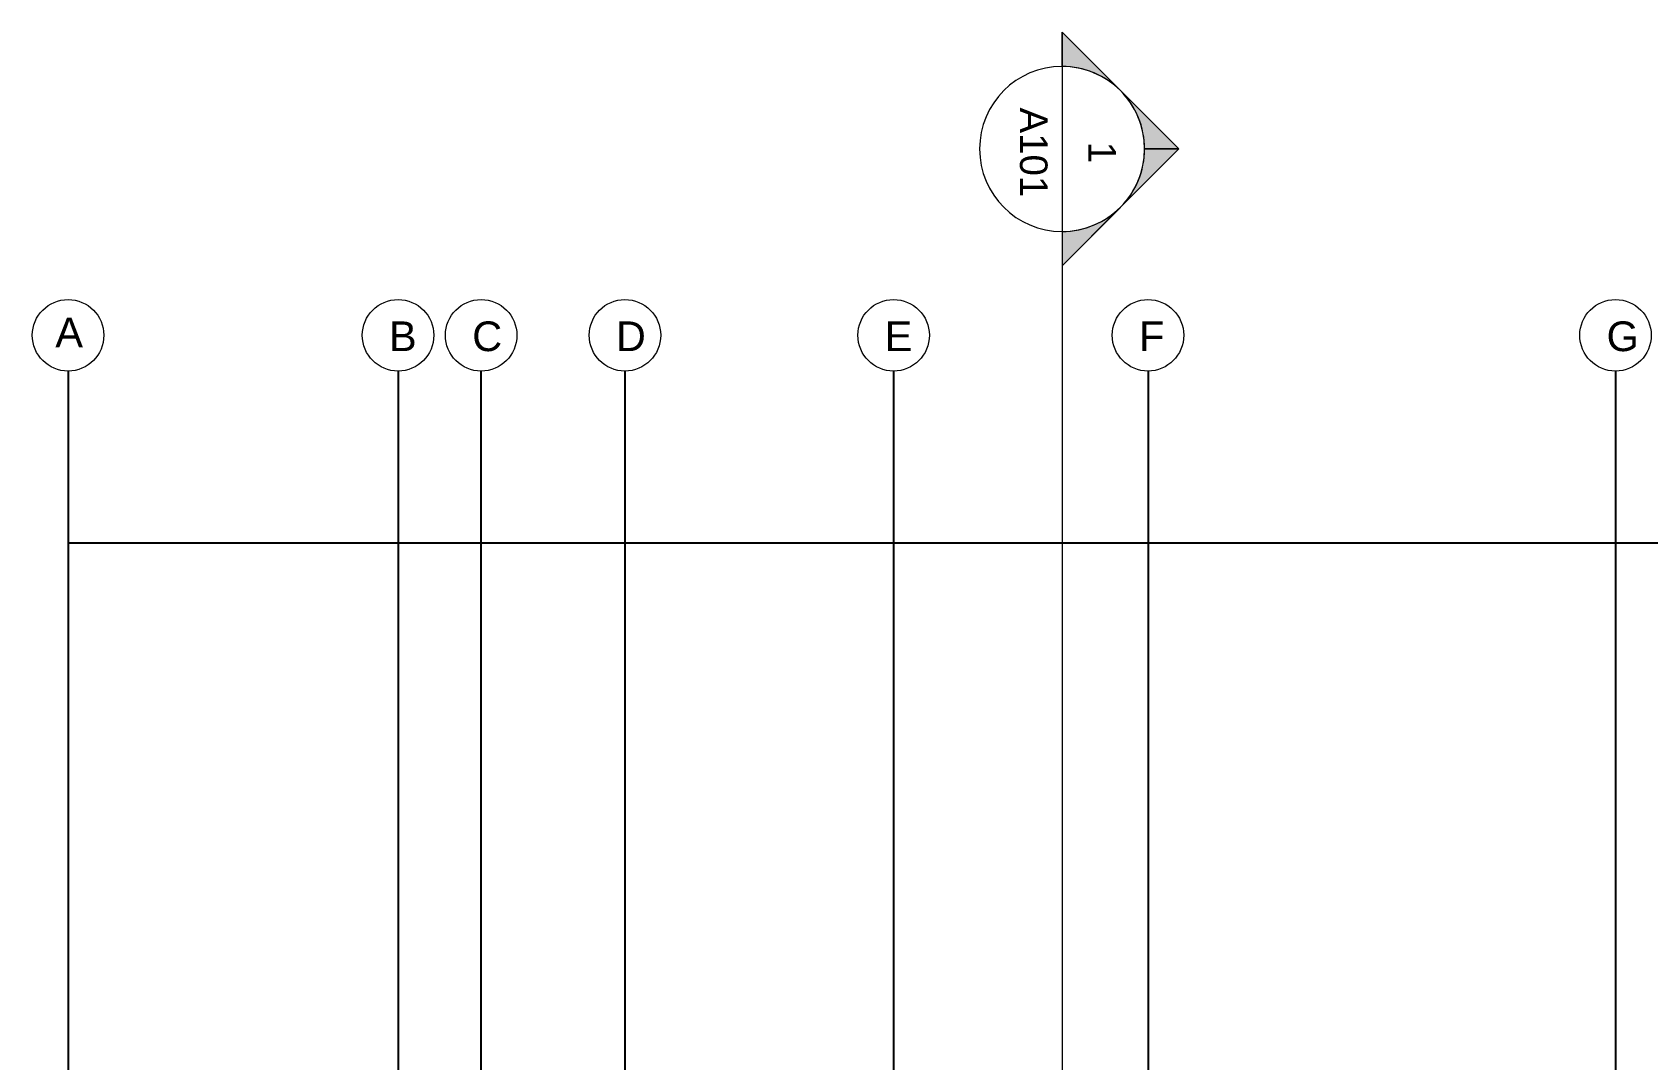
# Model space of a CAD drawing. Header units: inches. Extents: x -6 to 158, y 10 to 161.
# Drawn here: x 83.17 to 94.92, y 96.24 to 103.71 of the extents above; entities that cross this region are included whole.
import ezdxf

# ---------------------------------------------------------------- set-up
doc = ezdxf.new("R2010")
doc.units = ezdxf.units.IN
doc.header["$MEASUREMENT"] = 0
doc.linetypes.add('IMPORT-AI-Linetype-8', pattern=[7811.371918, 4882.107551, -976.421456, 976.421456, -976.421456])
doc.layers.add('2 Ejes 2', color=2, linetype='Continuous')
doc.layers.add('ZUCA-EJES', color=251, linetype='Continuous')
doc.layers.add('G-ANNO-SYMB', color=111, linetype='Continuous', lineweight=9)
doc.layers.add('S-GRID-IDEN', color=1, linetype='Continuous', lineweight=9)
doc.styles.add('Arial_1', font='arial.ttf', dxfattribs={"height": 450})
doc.styles.add('Arial_2', font='arial.ttf', dxfattribs={"height": 200})

# ---------------------------------------------------------------- blocks, each defined once
blk = doc.blocks.new('Sección - M_Section Head - Filled-1732-Level 1')
at = {"layer": 'G-ANNO-SYMB'}
h = blk.add_hatch(color=256, dxfattribs=at)
edge = h.paths.add_edge_path(flags=0)
edge.add_line((-6, 8.49), (-6, 6))
edge.add_arc((-6, 0), 6, 90, 135)
edge.add_line((-10.24, 4.24), (-6, 8.49))
h = blk.add_hatch(color=256, dxfattribs=at)
edge = h.paths.add_edge_path(flags=0)
edge.add_line((-6, 8.49), (-1.76, 4.24))
edge.add_arc((-6, 0), 6, 45, 90)
edge.add_line((-6, 6), (-6, 8.49))
h = blk.add_hatch(color=256, dxfattribs=at)
edge = h.paths.add_edge_path(flags=0)
edge.add_line((-14.49, 0), (-10.24, 4.24))
edge.add_arc((-6, 0), 6, 135, 180)
edge.add_line((-12, 0), (-14.49, 0))
h = blk.add_hatch(color=256, dxfattribs=at)
edge = h.paths.add_edge_path(flags=0)
edge.add_line((2.49, 0), (0, 0))
edge.add_arc((-6, 0), 6, 360, 405)
edge.add_line((-1.76, 4.24), (2.49, 0))
at = {"layer": 'G-ANNO-SYMB', "lineweight": 18}
for p, q in [((-6, 8.49), (-14.49, 0)), ((-6, 8.49), (-10.24, 4.24)), ((-6, 8.49), (2.49, 0)), ((-6, 6), (-6, 8.49)), ((-6, 8.49), (-6, 6)), ((-1.76, 4.24), (-6, 8.49)), ((-10.24, 4.24), (-14.49, 0)), ((2.49, 0), (-1.76, 4.24)), ((-14.49, 0), (-12, 0)), ((0, 0), (2.49, 0)), ((-12, 0), (-14.49, 0)), ((0, 0), (2.49, 0))]:
    blk.add_line(p, q, dxfattribs=at)
for start, end in [(360, 180), (90, 135), (45, 90), (135, 180), (360, 45), (180, 360)]:
    blk.add_arc((-6, 0), 6, start, end, dxfattribs=at)
blk = doc.blocks.new('Grid - M_Grid Head - Circle-10837-Section 2')
at = {"layer": 'S-GRID-IDEN'}
blk.add_circle((-13844, 10530), 325, dxfattribs=at)

msp = doc.modelspace()

# ---------------------------------------------------------------- linework, layer by layer
at = {"layer": 'G-ANNO-SYMB'}
msp.add_line((90.663, 103.714), (90.663, 67.115), dxfattribs=at)
at = {"layer": 'G-ANNO-SYMB', "lineweight": 18}
msp.add_line((90.663, 103.466), (90.663, 102.266), dxfattribs=at)
at = {"layer": 'ZUCA-EJES', "color": 253, "linetype": 'IMPORT-AI-Linetype-8', "ltscale": 0.01}
for p, q in [((83.434, 101.252), (83.434, 68.976)), ((85.834, 101.252), (85.834, 68.976)), ((86.438, 68.976), (86.438, 101.252)), ((87.484, 101.252), (87.484, 68.976)), ((89.438, 101.252), (89.438, 68.976)), ((91.288, 101.252), (91.288, 68.976)), ((94.688, 101.252), (94.688, 68.976)), ((83.434, 100.002), (104.255, 100.002)), ((83.434, 100.002), (83.434, 78.85))]:
    msp.add_line(p, q, dxfattribs=at)

# ---------------------------------------------------------------- block references
at = {"layer": 'G-ANNO-SYMB', "lineweight": 18, "xscale": 0.09999999999989992, "yscale": 0.09999999999989992, "zscale": 0.09999999999989992, "rotation": 269.9999999999999}
msp.add_blockref('Sección - M_Section Head - Filled-1732-Level 1', (90.663, 102.266), dxfattribs=at)
at = {"layer": 'S-GRID-IDEN', "color": 253, "xscale": 0.0008000000000000003, "yscale": 0.0008000000000000003, "zscale": 0.0008000000000000003}
for p in [(94.509, 93.087), (96.909, 93.087), (97.513, 93.087), (98.559, 93.087), (100.513, 93.087), (102.363, 93.087), (105.763, 93.087)]:
    msp.add_blockref('Grid - M_Grid Head - Circle-10837-Section 2', p, dxfattribs=at)

# ---------------------------------------------------------------- texts
at = {"layer": '2 Ejes 2', "color": 253, "char_height": 0.216, "width": 0.20395, "attachment_point": 1, "style": 'Arial_1'}
for s, insert in [('A', (83.341, 101.64)), ('B', (85.768, 101.612)), ('C', (86.373, 101.612)), ('D', (87.418, 101.612)), ('E', (89.373, 101.612)), ('F', (91.223, 101.612)), ('G', (94.623, 101.612))]:
    msp.add_mtext(s, dxfattribs=dict(at, insert=insert))
at = {"layer": 'G-ANNO-SYMB', "char_height": 0.2, "attachment_point": 2, "rotation": 270, "line_spacing_factor": 0.941778, "style": 'Arial_2'}
for s, insert, width in [('A101', (90.557, 102.841), 0.78108), ('1', (91.055, 102.841), 0.18609)]:
    msp.add_mtext(s, dxfattribs=dict(at, insert=insert, width=width))

doc.saveas('drawing.dxf')
